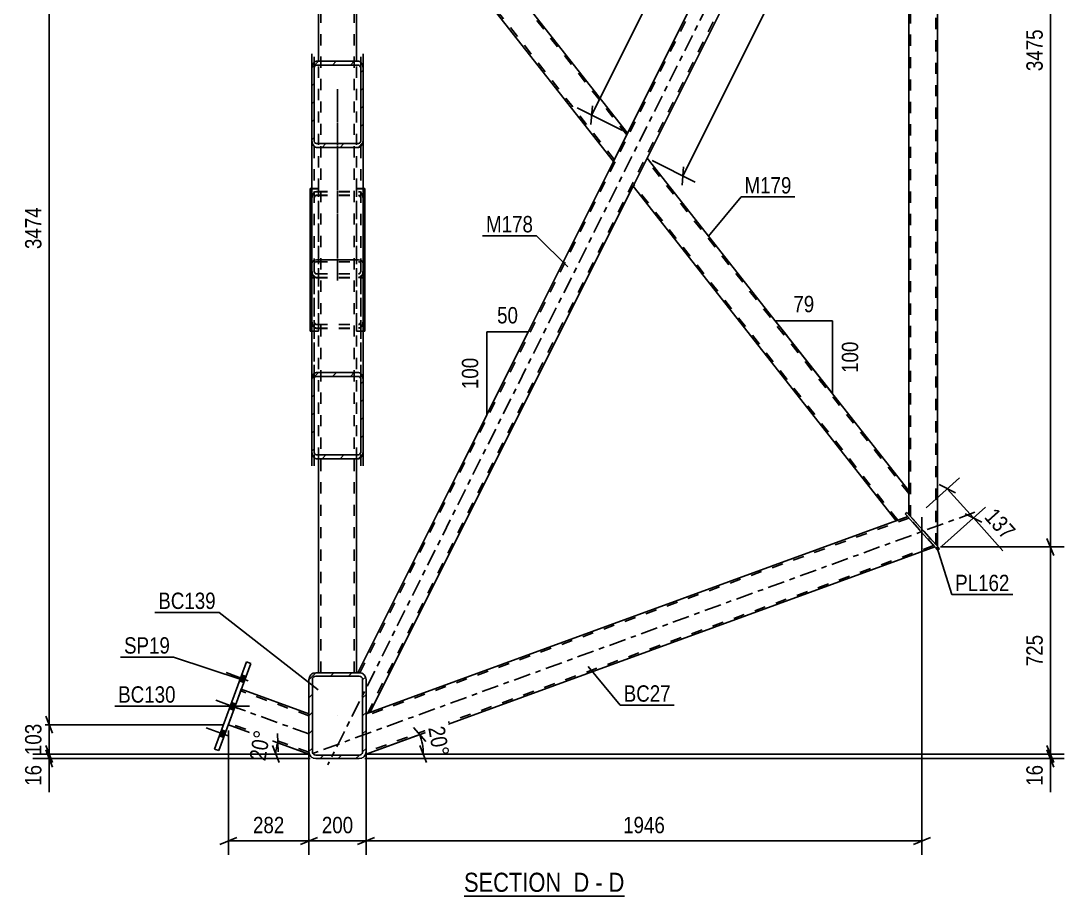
# Model space of a CAD drawing. Header units: millimetres. Extents: x -132 to 1057, y -569 to 272.
# Drawn here: x 592.2 to 774.8, y -34.5 to 118.6 of the extents above; entities that cross this region are included whole.
import ezdxf

# ---------------------------------------------------------------- set-up
doc = ezdxf.new("R2010")
doc.units = ezdxf.units.MM
doc.linetypes.add('DXK_LINE_DOT2', pattern=[3.9198, 1.9599, -1.9599])
doc.linetypes.add('DXK_LINE_DOT3', pattern=[5.9187, 2.979, -0.9799, 0.9799, -0.9799])
doc.styles.add('Arial Narrow', font='ARIALN.TTF', dxfattribs={"height": 0.2})

# ---------------------------------------------------------------- blocks, each defined once
blk = doc.blocks.new('Unknown-335479220-15 - 1884')
at = {"color": 6, "linetype": 'Continuous'}
blk.add_line((669.76, -34.5), (697.83, -34.5), dxfattribs=at)
at = {"color": 0, "linetype": 'Continuous'}
for points in [[(687.87, -33.75), (687.87, -30.25), (669.76, -30.25), (669.76, -33.75)], [(691.69, -33.75), (691.69, -30.25), (688.92, -30.25), (688.92, -33.75)], [(694.01, -33.75), (694.01, -30.25), (692.74, -30.25), (692.74, -33.75)], [(697.83, -33.75), (697.83, -30.25), (695.06, -30.25), (695.06, -33.75)]]:
    blk.add_wipeout(points, dxfattribs=at)
at = {"color": 7, "linetype": 'Continuous', "style": 'Arial Narrow'}
for s, p in [('SECTION ', (669.76, -33.75)), ('D', (688.92, -33.75)), ('D', (695.06, -33.75)), ('-', (692.74, -33.75))]:
    blk.add_text(s, height=3.34, dxfattribs=at).set_placement(p)
blk = doc.blocks.new('Part-335479220-2167 - 1884')
at = {"color": 2, "linetype": 'Continuous'}
for p, q in [((644.32, 111.53), (644.32, 149.07)), ((650.92, 111.53), (650.92, 149.07)), ((644.32, 4.57), (644.32, 42.02)), ((650.92, 4.57), (650.92, 42.02))]:
    blk.add_line(p, q, dxfattribs=at)
at = {"color": 7, "linetype": 'DXK_LINE_DOT2'}
for p, q in [((650.92, 149.07), (644.32, 149.07)), ((644.32, 149.07), (644.38, 149.07)), ((644.72, 4.57), (644.72, 149.07)), ((650.52, 4.57), (650.52, 149.07)), ((644.32, 42.02), (644.32, 111.53)), ((650.92, 42.02), (650.92, 111.53)), ((644.32, 4.57), (650.92, 4.57))]:
    blk.add_line(p, q, dxfattribs=at)
blk = doc.blocks.new('Part-335479220-1895 - 1884')
at = {"color": 7, "linetype": 'DXK_LINE_DOT2'}
for p, q in [((650.92, 64.34), (650.92, 89.22)), ((652.12, 89.22), (650.92, 89.22)), ((652.12, 64.34), (650.92, 64.34))]:
    blk.add_line(p, q, dxfattribs=at)
at = {"color": 2, "linetype": 'Continuous'}
for p, q in [((652.42, 89.22), (652.12, 89.22)), ((652.42, 64.34), (652.42, 89.22)), ((652.42, 64.34), (652.12, 64.34))]:
    blk.add_line(p, q, dxfattribs=at)
blk = doc.blocks.new('Part-335479220-1892 - 1884')
at = {"color": 2, "linetype": 'Continuous'}
for p, q in [((642.82, 89.22), (643.12, 89.22)), ((642.82, 64.34), (642.82, 89.22)), ((642.82, 64.34), (643.12, 64.34))]:
    blk.add_line(p, q, dxfattribs=at)
at = {"color": 7, "linetype": 'DXK_LINE_DOT2'}
for p, q in [((643.12, 89.22), (644.32, 89.22)), ((644.32, 64.34), (644.32, 89.22)), ((643.12, 64.34), (644.32, 64.34))]:
    blk.add_line(p, q, dxfattribs=at)
blk = doc.blocks.new('Part-335479220-2171 - 1884')
at = {"linetype": 'Continuous'}
h = blk.add_hatch(dxfattribs=at)
h.set_pattern_fill('', scale=0.7, style=0, pattern_type=0)
h.set_pattern_definition([(45, (643.1173, 97.8073), (-1.57154, 1.57154), [])])
h.paths.add_polyline_path([(643.12, 110.19), (643.12, 97.81), (643.18, 97.29), (643.35, 96.86), (643.61, 96.57), (643.92, 96.47), (651.32, 96.47), (651.62, 96.57), (651.88, 96.86), (652.06, 97.29), (652.12, 97.81), (652.12, 110.19), (652.06, 110.71), (651.88, 111.14), (651.62, 111.43), (651.32, 111.53), (643.92, 111.53), (643.61, 111.43), (643.35, 111.14), (643.18, 110.71)])
h.paths.add_polyline_path([(643.63, 110.67), (643.76, 110.81), (643.92, 110.86), (651.32, 110.86), (651.47, 110.81), (651.6, 110.67), (651.69, 110.45), (651.72, 110.19), (651.72, 97.81), (651.69, 97.55), (651.6, 97.33), (651.47, 97.19), (651.32, 97.14), (643.92, 97.14), (643.76, 97.19), (643.63, 97.33), (643.55, 97.55), (643.52, 97.81), (643.52, 110.19), (643.55, 110.45)])
at = {"color": 2, "linetype": 'Continuous'}
for p, q in [((643.92, 111.53), (643.61, 111.43)), ((643.92, 111.53), (651.32, 111.53)), ((651.62, 111.43), (651.32, 111.53)), ((643.18, 110.71), (643.12, 110.19)), ((643.12, 97.81), (643.12, 110.19)), ((643.52, 110.19), (643.55, 110.45)), ((643.52, 97.81), (643.52, 110.19)), ((643.76, 110.81), (643.92, 110.86)), ((643.92, 110.86), (651.32, 110.86)), ((651.32, 110.86), (651.47, 110.81)), ((651.69, 110.45), (651.72, 110.19)), ((651.72, 97.81), (651.72, 110.19)), ((652.12, 110.19), (652.06, 110.71)), ((652.12, 97.81), (652.12, 110.19)), ((643.12, 76.12), (643.12, 97.81)), ((643.12, 97.81), (643.18, 97.29)), ((643.55, 97.55), (643.52, 97.81)), ((643.92, 97.14), (643.76, 97.19)), ((643.92, 97.14), (651.32, 97.14)), ((651.47, 97.19), (651.32, 97.14)), ((651.72, 97.81), (651.69, 97.55)), ((652.06, 97.29), (652.12, 97.81)), ((652.12, 76.12), (652.12, 97.81)), ((643.61, 96.57), (643.92, 96.47)), ((643.92, 96.47), (651.32, 96.47)), ((651.32, 96.47), (651.62, 96.57))]:
    blk.add_line(p, q, dxfattribs=at)
at = {"color": 7, "linetype": 'DXK_LINE_DOT2'}
for p, q in [((643.12, 97.81), (643.12, 110.19)), ((643.52, 75), (643.52, 110.19)), ((651.72, 75), (651.72, 110.19)), ((652.12, 97.81), (652.12, 110.19)), ((643.12, 87.39), (643.18, 87.9)), ((643.61, 88.62), (643.92, 88.72)), ((643.92, 88.06), (643.76, 88)), ((643.92, 88.72), (651.32, 88.72)), ((643.92, 88.06), (651.32, 88.06)), ((651.32, 88.72), (651.62, 88.62)), ((651.47, 88), (651.32, 88.06)), ((652.06, 87.9), (652.12, 87.39)), ((643.55, 87.64), (643.52, 87.39)), ((651.72, 87.39), (651.69, 87.64)), ((643.12, 75), (643.12, 76.12)), ((643.18, 74.49), (643.12, 75)), ((643.52, 75), (643.55, 74.74)), ((651.69, 74.74), (651.72, 75)), ((652.12, 75), (652.06, 74.49)), ((652.12, 75), (652.12, 76.12)), ((643.92, 73.66), (643.61, 73.76)), ((643.76, 74.38), (643.92, 74.33)), ((643.92, 74.33), (651.32, 74.33)), ((643.92, 73.66), (651.32, 73.66)), ((651.32, 74.33), (651.47, 74.38)), ((651.62, 73.76), (651.32, 73.66))]:
    blk.add_line(p, q, dxfattribs=at)
at = {"color": 7, "linetype": 'DXK_LINE_DOT3'}
blk.add_line((647.62, 73.17), (647.62, 104), dxfattribs=at)
at = {"color": 2, "linetype": 'Continuous'}
for centre, radius, start, end in [((644.39, 110.47), 1.23, 129.1041, 169.183), ((650.85, 110.47), 1.23, 10.817, 50.8959), ((644.15, 110.33), 0.616, 129.1041, 169.183), ((651.08, 110.33), 0.616, 10.817, 50.8959), ((644.39, 97.53), 1.23, 190.817, 230.8959), ((644.15, 97.67), 0.616, 190.817, 230.8959), ((651.08, 97.67), 0.616, 309.1041, 349.183), ((650.85, 97.53), 1.23, 309.1041, 349.183)]:
    blk.add_arc(centre, radius, start, end, dxfattribs=at)
at = {"color": 7, "linetype": 'DXK_LINE_DOT2'}
for centre, radius, start, end in [((644.39, 87.67), 1.23, 129.1041, 169.183), ((644.15, 87.53), 0.616, 129.1041, 169.183), ((651.08, 87.53), 0.616, 10.817, 50.8959), ((650.85, 87.67), 1.23, 10.817, 50.8959), ((644.39, 74.72), 1.23, 190.817, 230.8959), ((644.15, 74.86), 0.616, 190.817, 230.8959), ((651.08, 74.86), 0.616, 309.1041, 349.183), ((650.85, 74.72), 1.23, 309.1041, 349.183)]:
    blk.add_arc(centre, radius, start, end, dxfattribs=at)
blk = doc.blocks.new('Part-335479220-2107 - 1884')
at = {"color": 7, "linetype": 'DXK_LINE_DOT3'}
blk.add_line((752.09, 200.72), (645.91, -11.56), dxfattribs=at)
at = {"color": 7, "linetype": 'DXK_LINE_DOT2'}
for p, q in [((651.51, 4.55), (745.48, 192.42)), ((652.89, -2.53), (747.62, 186.86)), ((695.92, 94.01), (698.39, 98.96)), ((699.34, 89.67), (701.81, 94.61)), ((651.42, 4.57), (651.18, 4.57)), ((651.38, 4.57), (651.42, 4.57)), ((651.81, 4.49), (651.42, 4.57)), ((651.88, 4.48), (651.81, 4.49)), ((651.81, 4.49), (651.88, 4.48)), ((651.88, 4.48), (651.81, 4.49)), ((651.81, 4.49), (651.88, 4.48)), ((652.62, 3.37), (652.53, 3.83)), ((652.53, 3.83), (652.62, 3.37)), ((652.62, 3.37), (652.53, 3.83)), ((652.53, 3.83), (652.62, 3.37)), ((652.62, -2.63), (652.62, 3.37)), ((652.62, -2.63), (653.3, -2.38)), ((652.63, -2.62), (652.62, -2.63))]:
    blk.add_line(p, q, dxfattribs=at)
at = {"color": 2, "linetype": 'Continuous'}
for p, q in [((745.07, 192.28), (698.39, 98.96)), ((747.62, 193.2), (745.07, 192.28)), ((747.62, 186.19), (747.62, 193.2)), ((747.62, 186.19), (701.81, 94.61)), ((651.18, 4.57), (695.92, 94.01)), ((653.3, -2.38), (699.34, 89.67))]:
    blk.add_line(p, q, dxfattribs=at)
at = {"color": 7, "linetype": 'DXK_LINE_DOT2'}
blk.add_arc((651.42, 3.37), 1.2, 22.5, 67.5, dxfattribs=at)
blk.add_arc((651.42, 3.37), 1.2, 22.5, 67.5, dxfattribs=at)
blk.add_arc((651.42, 3.37), 1.2, 22.5, 67.5, dxfattribs=at)
blk.add_arc((651.42, 3.37), 1.2, 22.5, 67.5, dxfattribs=at)
blk = doc.blocks.new('Part-335479220-1962 - 1884')
at = {"color": 7, "linetype": 'DXK_LINE_DOT3'}
blk.add_line((759.19, 32.65), (643.22, -9.56), dxfattribs=at)
at = {"color": 2, "linetype": 'Continuous'}
for p, q in [((652.62, -2.63), (747.41, 31.88)), ((752.16, 26.58), (652.62, -9.65)), ((652.62, -9.6), (652.62, -9.23)), ((652.62, -9.65), (652.62, -9.6))]:
    blk.add_line(p, q, dxfattribs=at)
at = {"color": 7, "linetype": 'DXK_LINE_DOT2'}
for p, q in [((747.63, 31.64), (652.62, -2.94)), ((752.16, 26.58), (747.41, 31.88)), ((751.95, 26.82), (652.62, -9.33)), ((652.62, -9.23), (652.62, -2.63)), ((652.62, -2.97), (652.62, -2.94))]:
    blk.add_line(p, q, dxfattribs=at)
blk = doc.blocks.new('Part-335479220-1898 - 1884')
at = {"color": 2, "linetype": 'Continuous'}
for p, q in [((642.82, 89.28), (643.12, 89.28)), ((642.82, 89.22), (642.82, 89.28)), ((642.82, 64.3), (642.82, 64.34)), ((642.82, 64.3), (643.12, 64.3))]:
    blk.add_line(p, q, dxfattribs=at)
at = {"color": 7, "linetype": 'DXK_LINE_DOT2'}
for p, q in [((642.82, 64.34), (642.82, 89.22)), ((644.32, 89.28), (643.12, 89.28)), ((644.32, 64.3), (644.32, 89.28)), ((643.12, 64.3), (644.32, 64.3))]:
    blk.add_line(p, q, dxfattribs=at)
blk = doc.blocks.new('Part-335479220-2076 - 1884')
at = {"linetype": 'Continuous'}
h = blk.add_hatch(dxfattribs=at)
h.set_pattern_fill('', scale=0.7, style=0, pattern_type=0)
h.set_pattern_definition([(45, (643.1173, 43.3597), (-1.57154, 1.57154), [])])
h.paths.add_polyline_path([(643.12, 55.75), (643.12, 43.36), (643.18, 42.85), (643.35, 42.41), (643.61, 42.12), (643.92, 42.02), (651.32, 42.02), (651.62, 42.12), (651.88, 42.41), (652.06, 42.85), (652.12, 43.36), (652.12, 55.75), (652.06, 56.26), (651.88, 56.7), (651.62, 56.99), (651.32, 57.09), (643.92, 57.09), (643.61, 56.99), (643.35, 56.7), (643.18, 56.26)])
h.paths.add_polyline_path([(643.63, 56.22), (643.76, 56.37), (643.92, 56.42), (651.32, 56.42), (651.47, 56.37), (651.6, 56.22), (651.69, 56.01), (651.72, 55.75), (651.72, 43.36), (651.69, 43.1), (651.6, 42.89), (651.47, 42.74), (651.32, 42.69), (643.92, 42.69), (643.76, 42.74), (643.63, 42.89), (643.55, 43.1), (643.52, 43.36), (643.52, 55.75), (643.55, 56.01)])
at = {"color": 2, "linetype": 'Continuous'}
for p, q in [((643.35, 76.59), (643.61, 76.74)), ((643.61, 76.74), (643.92, 76.79)), ((643.92, 76.79), (651.32, 76.79)), ((651.32, 76.79), (651.62, 76.74)), ((651.62, 76.74), (651.88, 76.59)), ((643.12, 76.12), (643.18, 76.37)), ((643.12, 55.75), (643.12, 76.12)), ((643.18, 76.37), (643.35, 76.59)), ((651.88, 76.59), (652.06, 76.37)), ((652.06, 76.37), (652.12, 76.12)), ((652.12, 55.75), (652.12, 76.12)), ((643.92, 57.09), (643.61, 56.99)), ((643.92, 57.09), (651.32, 57.09)), ((651.62, 56.99), (651.32, 57.09)), ((643.18, 56.26), (643.12, 55.75)), ((643.12, 43.36), (643.12, 55.75)), ((643.52, 55.75), (643.55, 56.01)), ((643.52, 43.36), (643.52, 55.75)), ((643.76, 56.37), (643.92, 56.42)), ((643.92, 56.42), (651.32, 56.42)), ((651.32, 56.42), (651.47, 56.37)), ((651.69, 56.01), (651.72, 55.75)), ((651.72, 43.36), (651.72, 55.75)), ((652.12, 55.75), (652.06, 56.26)), ((652.12, 43.36), (652.12, 55.75)), ((643.12, 43.36), (643.18, 42.85)), ((643.55, 43.1), (643.52, 43.36)), ((643.61, 42.12), (643.92, 42.02)), ((643.92, 42.69), (643.76, 42.74)), ((643.92, 42.69), (651.32, 42.69)), ((643.92, 42.02), (651.32, 42.02)), ((651.47, 42.74), (651.32, 42.69)), ((651.32, 42.02), (651.62, 42.12)), ((651.72, 43.36), (651.69, 43.1)), ((652.06, 42.85), (652.12, 43.36))]:
    blk.add_line(p, q, dxfattribs=at)
at = {"color": 7, "linetype": 'DXK_LINE_DOT2'}
for p, q in [((643.55, 76.25), (643.52, 76.12)), ((643.52, 43.36), (643.52, 76.12)), ((643.63, 76.35), (643.55, 76.25)), ((643.76, 76.43), (643.63, 76.35)), ((643.92, 76.45), (643.76, 76.43)), ((643.92, 76.45), (651.32, 76.45)), ((651.47, 76.43), (651.32, 76.45)), ((651.6, 76.35), (651.47, 76.43)), ((651.69, 76.25), (651.6, 76.35)), ((651.72, 76.12), (651.69, 76.25)), ((651.72, 43.36), (651.72, 76.12)), ((643.12, 73.66), (643.52, 73.66)), ((651.72, 73.66), (652.12, 73.66)), ((643.18, 65.67), (643.12, 66.18)), ((643.52, 66.18), (643.55, 65.93)), ((651.69, 65.93), (651.72, 66.18)), ((652.12, 66.18), (652.06, 65.67)), ((643.92, 64.84), (643.61, 64.95)), ((643.76, 65.56), (643.92, 65.51)), ((643.92, 65.51), (651.32, 65.51)), ((643.92, 64.84), (651.32, 64.84)), ((651.32, 65.51), (651.47, 65.56)), ((651.62, 64.95), (651.32, 64.84)), ((643.12, 43.36), (643.12, 55.75)), ((652.12, 43.36), (652.12, 55.75))]:
    blk.add_line(p, q, dxfattribs=at)
for centre, radius, start, end in [((644.15, 66.04), 0.616, 190.8094, 230.8802), ((651.08, 66.04), 0.616, 309.1198, 349.1906), ((644.39, 65.9), 1.23, 190.8094, 230.8802), ((650.85, 65.9), 1.23, 309.1198, 349.1906)]:
    blk.add_arc(centre, radius, start, end, dxfattribs=at)
at = {"color": 2, "linetype": 'Continuous'}
for centre, radius, start, end in [((644.39, 56.03), 1.23, 129.1198, 169.1906), ((650.85, 56.03), 1.23, 10.8094, 50.8802), ((644.15, 55.89), 0.616, 129.1198, 169.1906), ((651.08, 55.89), 0.616, 10.8094, 50.8802), ((644.39, 43.08), 1.23, 190.8094, 230.8802), ((644.15, 43.22), 0.616, 190.8094, 230.8802), ((651.08, 43.22), 0.616, 309.1198, 349.1906), ((650.85, 43.08), 1.23, 309.1198, 349.1906)]:
    blk.add_arc(centre, radius, start, end, dxfattribs=at)
blk = doc.blocks.new('Part-335479220-1977 - 1884')
at = {"color": 2, "linetype": 'Continuous'}
for p, q in [((752.02, 199.49), (747.62, 193.2)), ((752.62, 200.34), (752.02, 199.49)), ((752.62, 26.68), (752.62, 200.34)), ((747.62, 36.39), (747.62, 186.19))]:
    blk.add_line(p, q, dxfattribs=at)
at = {"color": 7, "linetype": 'DXK_LINE_DOT2'}
for p, q in [((752.29, 199.88), (752.13, 199.65)), ((752.32, 199.91), (752.29, 199.88)), ((752.32, 27.01), (752.32, 199.91)), ((747.92, 31.92), (747.92, 193.63)), ((747.62, 193.2), (747.62, 186.19)), ((747.62, 32.25), (747.62, 36.39)), ((747.62, 32.25), (752.62, 26.68))]:
    blk.add_line(p, q, dxfattribs=at)
blk = doc.blocks.new('Part-335479220-1913 - 1884')
at = {"color": 7, "linetype": 'DXK_LINE_DOT2'}
for p, q in [((650.92, 64.3), (650.92, 89.28)), ((652.12, 89.28), (650.92, 89.28)), ((652.42, 64.3), (652.42, 89.22)), ((652.12, 64.3), (650.92, 64.3))]:
    blk.add_line(p, q, dxfattribs=at)
at = {"color": 2, "linetype": 'Continuous'}
for p, q in [((652.42, 89.28), (652.12, 89.28)), ((652.42, 89.22), (652.42, 89.28)), ((652.42, 64.3), (652.12, 64.3)), ((652.42, 64.34), (652.42, 64.3))]:
    blk.add_line(p, q, dxfattribs=at)
blk = doc.blocks.new('Part-335479220-1942 - 1884')
at = {"linetype": 'Continuous'}
h = blk.add_hatch(dxfattribs=at)
h.set_pattern_fill('', scale=0.7, style=0, pattern_type=0)
h.set_pattern_definition([(45, (642.6173, -9.2337), (-1.57154, 1.57154), [])])
h.paths.add_polyline_path([(642.62, 3.37), (642.62, -9.23), (642.71, -9.69), (642.97, -10.08), (643.36, -10.34), (643.82, -10.43), (651.42, -10.43), (651.88, -10.34), (652.27, -10.08), (652.53, -9.69), (652.62, -9.23), (652.62, 3.37), (652.53, 3.83), (652.27, 4.21), (651.88, 4.48), (651.42, 4.57), (643.82, 4.57), (643.36, 4.48), (642.97, 4.21), (642.71, 3.83)])
h.paths.add_polyline_path([(643.39, 3.79), (643.59, 3.92), (643.82, 3.97), (651.42, 3.97), (651.65, 3.92), (651.84, 3.79), (651.97, 3.6), (652.02, 3.37), (652.02, -9.23), (651.97, -9.46), (651.84, -9.66), (651.65, -9.79), (651.42, -9.83), (643.82, -9.83), (643.59, -9.79), (643.39, -9.66), (643.26, -9.46), (643.22, -9.23), (643.22, 3.37), (643.26, 3.6)])
at = {"color": 2, "linetype": 'Continuous'}
for p, q in [((642.71, 3.83), (642.62, 3.37)), ((643.82, 4.57), (643.36, 4.48)), ((643.59, 3.92), (643.82, 3.97)), ((643.82, 4.57), (651.42, 4.57)), ((643.82, 3.97), (651.42, 3.97)), ((651.88, 4.48), (651.42, 4.57)), ((651.42, 3.97), (651.65, 3.92)), ((652.62, 3.37), (652.53, 3.83)), ((642.62, -9.23), (642.62, 3.37)), ((643.22, 3.37), (643.26, 3.6)), ((643.22, -9.23), (643.22, 3.37)), ((651.97, 3.6), (652.02, 3.37)), ((652.02, -9.23), (652.02, 3.37)), ((652.62, -9.23), (652.62, 3.37)), ((642.62, -9.23), (642.71, -9.69)), ((643.26, -9.46), (643.22, -9.23)), ((643.36, -10.34), (643.82, -10.43)), ((643.82, -9.83), (643.59, -9.79)), ((643.82, -9.83), (651.42, -9.83)), ((643.82, -10.43), (651.42, -10.43)), ((651.65, -9.79), (651.42, -9.83)), ((651.42, -10.43), (651.88, -10.34)), ((652.02, -9.23), (651.97, -9.46)), ((652.53, -9.69), (652.62, -9.23))]:
    blk.add_line(p, q, dxfattribs=at)
at = {"color": 7, "linetype": 'DXK_LINE_DOT3'}
blk.add_line((647.62, -2.93), (647.62, -2.93), dxfattribs=at)
at = {"color": 2, "linetype": 'Continuous'}
for centre, radius, start, end in [((643.82, 3.37), 1.2, 112.5, 157.5), ((643.82, 3.37), 0.6, 112.5, 157.5), ((651.42, 3.37), 0.6, 22.5, 67.5), ((651.42, 3.37), 1.2, 22.5, 67.5), ((643.82, -9.23), 1.2, 202.5, 247.5), ((643.82, -9.23), 0.6, 202.5, 247.5), ((651.42, -9.23), 0.6, 292.5, 337.5), ((651.42, -9.23), 1.2, 292.5, 337.5)]:
    blk.add_arc(centre, radius, start, end, dxfattribs=at)
blk = doc.blocks.new('Bolt-335479220-2182 - 1884')
at = {"linetype": 'Continuous'}
for points in [[(631.22, 2.88), (631.59, 3.92), (630.84, 4.19), (630.46, 3.15)], [(631.22, 2.88), (631.59, 3.92), (630.84, 4.19), (630.46, 3.15)], [(631.22, 2.88), (631.59, 3.92), (630.84, 4.19), (630.46, 3.15)], [(629.45, -1.96), (629.83, -0.92), (629.08, -0.65), (628.7, -1.68)], [(629.45, -1.96), (629.83, -0.92), (629.08, -0.65), (628.7, -1.68)], [(627.71, -6.75), (628.09, -5.72), (627.33, -5.44), (626.96, -6.48)], [(627.71, -6.75), (628.09, -5.72), (627.33, -5.44), (626.96, -6.48)], [(627.71, -6.75), (628.09, -5.72), (627.33, -5.44), (626.96, -6.48)]]:
    blk.add_hatch(color=1, dxfattribs=at).paths.add_polyline_path(points)
at = {"color": 1, "linetype": 'Continuous'}
for p, q in [((632.01, 3.18), (628.11, 4.6)), ((632.01, 3.18), (628.11, 4.6)), ((632.01, 3.18), (628.11, 4.6)), ((631.59, 3.92), (630.84, 4.19)), ((631.59, 3.92), (630.84, 4.19)), ((631.59, 3.92), (630.84, 4.19)), ((631.22, 2.88), (630.46, 3.15)), ((631.22, 2.88), (630.46, 3.15)), ((631.22, 2.88), (630.46, 3.15)), ((630.25, -1.66), (626.35, -0.24)), ((630.25, -1.66), (626.35, -0.24)), ((629.45, -1.96), (628.7, -1.68)), ((629.45, -1.96), (628.7, -1.68)), ((629.83, -0.92), (629.08, -0.65)), ((629.83, -0.92), (629.08, -0.65)), ((628.51, -6.46), (624.61, -5.04)), ((628.51, -6.46), (624.61, -5.04)), ((628.51, -6.46), (624.61, -5.04)), ((628.09, -5.72), (627.33, -5.44)), ((628.09, -5.72), (627.33, -5.44)), ((628.09, -5.72), (627.33, -5.44)), ((627.71, -6.75), (626.96, -6.48)), ((627.71, -6.75), (626.96, -6.48)), ((627.71, -6.75), (626.96, -6.48))]:
    blk.add_line(p, q, dxfattribs=at)
blk = doc.blocks.new('Part-335479220-2037 - 1884')
at = {"color": 2, "linetype": 'Continuous'}
for p, q in [((631.68, 6.49), (626.12, -8.78)), ((632.43, 6.22), (626.87, -9.05)), ((632.43, 6.22), (631.68, 6.49)), ((626.87, -9.05), (626.12, -8.78))]:
    blk.add_line(p, q, dxfattribs=at)
blk = doc.blocks.new('Part-335479220-2013 - 1884')
at = {"color": 2, "linetype": 'Continuous'}
for p, q in [((747.28, 32.62), (746.99, 32.36)), ((752.65, 26.04), (746.99, 32.36)), ((752.95, 26.3), (747.28, 32.62)), ((752.65, 26.04), (752.95, 26.3))]:
    blk.add_line(p, q, dxfattribs=at)
blk = doc.blocks.new('Part-335479220-2057 - 1884')
at = {"color": 2, "linetype": 'Continuous'}
for p, q in [((698.39, 98.96), (652.62, 157.15)), ((652.3, 149.47), (695.92, 94.01)), ((698.39, 98.96), (695.92, 94.01))]:
    blk.add_line(p, q, dxfattribs=at)
at = {"color": 7, "linetype": 'DXK_LINE_DOT2'}
for p, q in [((652.62, 150.27), (652.62, 157.15)), ((698.25, 98.66), (652.62, 156.67)), ((652.53, 149.81), (652.3, 149.47)), ((652.48, 149.73), (652.49, 149.75)), ((652.49, 149.75), (652.48, 149.73)), ((696.07, 94.31), (652.48, 149.73)), ((652.53, 149.81), (652.49, 149.75)), ((652.52, 149.79), (652.53, 149.81)), ((652.53, 149.81), (652.62, 150.27)), ((652.55, 149.93), (652.53, 149.81)), ((652.53, 149.81), (652.53, 149.81)), ((698.24, 98.64), (698.25, 98.66))]:
    blk.add_line(p, q, dxfattribs=at)
blk = doc.blocks.new('Part-335479220-2073 - 1884')
at = {"color": 7, "linetype": 'DXK_LINE_DOT2'}
for p, q in [((643.61, 76.74), (643.35, 76.59)), ((643.92, 76.79), (643.61, 76.74)), ((643.92, 76.79), (651.32, 76.79)), ((651.62, 76.74), (651.32, 76.79)), ((651.88, 76.59), (651.62, 76.74)), ((643.18, 76.38), (643.12, 76.12)), ((643.12, 43.36), (643.12, 76.12)), ((643.35, 76.59), (643.18, 76.38)), ((643.52, 76.12), (643.55, 76.25)), ((643.52, 40.77), (643.52, 76.12)), ((643.55, 76.25), (643.63, 76.36)), ((643.63, 76.36), (643.76, 76.43)), ((643.76, 76.43), (643.92, 76.45)), ((643.92, 76.45), (651.32, 76.45)), ((651.32, 76.45), (651.47, 76.43)), ((651.47, 76.43), (651.6, 76.36)), ((651.6, 76.36), (651.69, 76.25)), ((651.69, 76.25), (651.72, 76.12)), ((651.72, 40.77), (651.72, 76.12)), ((652.06, 76.38), (651.88, 76.59)), ((652.12, 76.12), (652.06, 76.38)), ((652.12, 43.36), (652.12, 76.12)), ((643.12, 73.71), (643.52, 73.71)), ((651.72, 73.71), (652.12, 73.71)), ((643.12, 66.14), (643.18, 65.63)), ((643.55, 65.89), (643.52, 66.14)), ((651.72, 66.14), (651.69, 65.89)), ((652.06, 65.63), (652.12, 66.14)), ((643.61, 64.9), (643.92, 64.8)), ((643.92, 65.47), (643.76, 65.52)), ((643.92, 65.47), (651.32, 65.47)), ((643.92, 64.8), (651.32, 64.8)), ((651.47, 65.52), (651.32, 65.47)), ((651.32, 64.8), (651.6, 64.9)), ((651.6, 64.9), (651.62, 64.9))]:
    blk.add_line(p, q, dxfattribs=at)
at = {"color": 2, "linetype": 'Continuous'}
for p, q in [((643.12, 40.77), (643.12, 43.36)), ((652.12, 40.77), (652.12, 43.36))]:
    blk.add_line(p, q, dxfattribs=at)
at = {"color": 7, "linetype": 'DXK_LINE_DOT2'}
for centre, radius, start, end in [((644.15, 66), 0.616, 190.817, 230.8959), ((651.08, 66), 0.616, 309.1041, 349.183), ((644.39, 65.86), 1.23, 190.817, 230.8959), ((650.85, 65.86), 1.23, 309.1041, 349.183)]:
    blk.add_arc(centre, radius, start, end, dxfattribs=at)
blk = doc.blocks.new('Part-335479220-2092 - 1884')
at = {"color": 2, "linetype": 'Continuous'}
for p, q in [((699.52, 90.04), (701.81, 94.61)), ((747.62, 36.39), (701.81, 94.61)), ((699.34, 89.67), (699.52, 90.04)), ((745.38, 31.14), (699.34, 89.67)), ((747.62, 32.25), (747.62, 36.39))]:
    blk.add_line(p, q, dxfattribs=at)
at = {"color": 7, "linetype": 'DXK_LINE_DOT2'}
for p, q in [((747.62, 35.9), (701.66, 94.32)), ((745.68, 31.25), (699.49, 89.97)), ((745.38, 31.14), (747.41, 31.88)), ((746.99, 32.36), (747.28, 32.62)), ((747.41, 31.88), (746.99, 32.36)), ((747.28, 32.62), (747.62, 32.25))]:
    blk.add_line(p, q, dxfattribs=at)
blk = doc.blocks.new('Part-335479220-2122 - 1884')
at = {"color": 7, "linetype": 'DXK_LINE_DOT2'}
for p, q in [((630.78, 1.68), (628.52, -4.52)), ((642.62, -2.94), (630.68, 1.4)), ((642.62, -9.25), (642.62, -2.63)), ((642.62, -2.97), (642.62, -2.94)), ((642.62, -9.33), (628.62, -4.24))]:
    blk.add_line(p, q, dxfattribs=at)
at = {"color": 2, "linetype": 'Continuous'}
for p, q in [((642.62, -2.63), (630.78, 1.68)), ((628.52, -4.52), (642.62, -9.65)), ((642.62, -9.25), (642.62, -9.23)), ((642.62, -9.65), (642.62, -9.25))]:
    blk.add_line(p, q, dxfattribs=at)
at = {"color": 7, "linetype": 'DXK_LINE_DOT3'}
blk.add_line((642.62, -6.14), (629.65, -1.42), dxfattribs=at)
blk = doc.blocks.new('Part-335479220-2168 - 1884')
at = {"color": 2, "linetype": 'Continuous'}
for p, q in [((643.12, 110.19), (643.12, 112.83)), ((652.12, 110.19), (652.12, 112.83))]:
    blk.add_line(p, q, dxfattribs=at)
at = {"color": 7, "linetype": 'DXK_LINE_DOT2'}
for p, q in [((643.52, 75.05), (643.52, 112.83)), ((651.72, 75.05), (651.72, 112.83)), ((643.12, 75.05), (643.12, 110.19)), ((652.12, 75.05), (652.12, 110.19)), ((643.18, 87.95), (643.12, 87.44)), ((643.52, 87.44), (643.55, 87.7)), ((643.92, 88.78), (643.61, 88.68)), ((643.76, 88.06), (643.92, 88.11)), ((643.92, 88.78), (651.32, 88.78)), ((643.92, 88.11), (651.32, 88.11)), ((651.62, 88.68), (651.32, 88.78)), ((651.32, 88.11), (651.47, 88.06)), ((651.69, 87.7), (651.72, 87.44)), ((652.12, 87.44), (652.06, 87.95)), ((643.12, 75.05), (643.18, 74.54)), ((643.55, 74.79), (643.52, 75.05)), ((651.72, 75.05), (651.69, 74.79)), ((652.06, 74.54), (652.12, 75.05)), ((643.61, 73.81), (643.92, 73.71)), ((643.92, 74.38), (643.76, 74.43)), ((643.92, 74.38), (651.32, 74.38)), ((643.92, 73.71), (651.32, 73.71)), ((651.47, 74.43), (651.32, 74.38)), ((651.32, 73.71), (651.62, 73.81))]:
    blk.add_line(p, q, dxfattribs=at)
at = {"color": 7, "linetype": 'DXK_LINE_DOT3'}
blk.add_line((647.62, 106.64), (647.62, 73.22), dxfattribs=at)
at = {"color": 7, "linetype": 'DXK_LINE_DOT2'}
for centre, radius, start, end in [((644.39, 87.72), 1.23, 129.1198, 169.1906), ((644.15, 87.58), 0.616, 129.1198, 169.1906), ((651.08, 87.58), 0.616, 10.8094, 50.8802), ((650.85, 87.72), 1.23, 10.8094, 50.8802), ((644.39, 74.77), 1.23, 190.8094, 230.8802), ((644.15, 74.91), 0.616, 190.8094, 230.8802), ((651.08, 74.91), 0.616, 309.1198, 349.1906), ((650.85, 74.77), 1.23, 309.1198, 349.1906)]:
    blk.add_arc(centre, radius, start, end, dxfattribs=at)
blk = doc.blocks.new('StraightDimension-335479220-2343 - 1884')
at = {"color": 7, "linetype": 'Continuous'}
for p, q in [((750.65, 33.45), (756.46, 38.66)), ((752.89, 37.48), (755.79, 36.04)), ((754.34, 36.76), (758.92, 31.65)), ((753.4, 26.7), (761.04, 33.56)), ((760.37, 30.94), (757.47, 32.37))]:
    blk.add_line(p, q, dxfattribs=at)
at = {"color": 0}
blk.add_wipeout([(764.29, 26.79), (767.42, 29.59), (762.96, 34.57), (759.83, 31.76)], dxfattribs=at)
at = {"color": 7, "linetype": 'Continuous'}
blk.add_line((758.92, 31.65), (764.08, 25.9), dxfattribs=at)
blk.add_line((758.92, 31.65), (764.08, 25.9), dxfattribs=at)
at = {"color": 3, "style": 'Arial Narrow'}
blk.add_text('137', height=2.863, rotation=-48.117, dxfattribs=at).set_placement((760.68, 31.72))
blk = doc.blocks.new('StraightDimension-335479220-2360 - 1884')
at = {"color": 7, "linetype": 'Continuous'}
for p, q in [((597.75, 167.69), (596.55, 170.69)), ((612.58, 169.19), (594.3, 169.19)), ((597.15, -4.52), (597.15, 169.19)), ((596.55, -3.02), (597.75, -6.02)), ((627.52, -4.52), (594.3, -4.52))]:
    blk.add_line(p, q, dxfattribs=at)
at = {"color": 0}
blk.add_wipeout([(596.4, 86.59), (592.2, 86.59), (592.2, 78.08), (596.4, 78.08)], dxfattribs=at)
at = {"color": 3, "style": 'Arial Narrow'}
blk.add_text('3474', height=2.863, rotation=90.0002, dxfattribs=at).set_placement((595.8, 78.68))
blk = doc.blocks.new('AngleDimension-335479220-12607 - 1884')
at = {"color": 7, "linetype": 'Continuous'}
for p, q in [((660.94, -5.02), (663.09, -7.43)), ((662.01, -6.23), (652.62, -9.65)), ((663.22, -11.15), (662.02, -8.15)), ((662.62, -9.65), (652.62, -9.65)), ((653.62, -9.65), (662.62, -9.65))]:
    blk.add_line(p, q, dxfattribs=at)
blk.add_arc((652.62, -9.65), 10, 0, 20, dxfattribs=at)
at = {"color": 0}
blk.add_wipeout([(663.91, -10.94), (668.05, -10.21), (666.93, -3.85), (662.79, -4.58)], dxfattribs=at)
at = {"color": 3, "style": 'Arial Narrow'}
blk.add_text('20°', height=2.863, rotation=-80.0021, dxfattribs=at).set_placement((663.49, -5.06))
blk = doc.blocks.new('AngleDimension-335479220-2213 - 1884')
at = {"color": 7, "linetype": 'Continuous'}
for p, q in [((637.12, -6.05), (637.22, -9.28)), ((637.42, -11.15), (636.22, -8.15)), ((641.68, -9.31), (637.17, -7.67)), ((637.17, -7.67), (642.62, -9.65)), ((636.82, -9.65), (642.62, -9.65))]:
    blk.add_line(p, q, dxfattribs=at)
blk.add_arc((642.62, -9.65), 5.79, 160, 180, dxfattribs=at)
at = {"color": 0}
blk.add_wipeout([(636.59, -5.31), (632.45, -4.58), (631.33, -10.94), (635.46, -11.67)], dxfattribs=at)
at = {"color": 3, "style": 'Arial Narrow'}
blk.add_text('20°', height=2.863, rotation=80.0021, dxfattribs=at).set_placement((634.98, -10.97))
blk = doc.blocks.new('AngleDimension-335479220-2266 - 1884')
at = {"color": 7, "linetype": 'Continuous'}
for p, q in [((673.75, 64.18), (681, 64.18)), ((673.75, 49.69), (681, 64.18)), ((673.75, 49.69), (673.75, 64.18)), ((669.12, 40.43), (673.75, 49.69))]:
    blk.add_line(p, q, dxfattribs=at)
at = {"color": 0}
for points in [[(679.8, 65.08), (679.8, 69.28), (674.95, 69.28), (674.95, 65.08)], [(672.85, 60.27), (668.65, 60.27), (668.65, 53.59), (672.85, 53.59)]]:
    blk.add_wipeout(points, dxfattribs=at)
at = {"color": 3, "style": 'Arial Narrow'}
blk.add_text('50', height=2.863, dxfattribs=at).set_placement((675.55, 65.68))
blk.add_text('100', height=2.863, rotation=90.0002, dxfattribs=at).set_placement((672.25, 54.19))
blk = doc.blocks.new('StraightDimension-335479220-2348 - 1884')
at = {"color": 7, "linetype": 'Continuous'}
for p, q in [((596.55, -3.02), (597.75, -6.02)), ((627.52, -4.52), (594.3, -4.52)), ((597.15, -9.65), (597.15, -4.52)), ((597.75, -11.15), (596.55, -8.15)), ((641.62, -9.65), (594.3, -9.65))]:
    blk.add_line(p, q, dxfattribs=at)
at = {"color": 0}
blk.add_wipeout([(596.4, -3.74), (592.2, -3.74), (592.2, -10.43), (596.4, -10.43)], dxfattribs=at)
at = {"color": 3, "style": 'Arial Narrow'}
blk.add_text('103', height=2.863, rotation=90.0002, dxfattribs=at).set_placement((595.8, -9.83))
blk = doc.blocks.new('StraightDimension-335479220-2375 - 1884')
at = {"color": 7, "linetype": 'Continuous'}
for p, q in [((596.55, -8.15), (597.75, -11.15)), ((597.75, -11.93), (596.55, -8.93)), ((641.62, -9.65), (594.3, -9.65)), ((642.82, -10.43), (594.3, -10.43)), ((597.15, -10.43), (597.15, -9.65))]:
    blk.add_line(p, q, dxfattribs=at)
at = {"color": 0}
blk.add_wipeout([(596.4, -10.96), (592.2, -10.96), (592.2, -15.81), (596.4, -15.81)], dxfattribs=at)
at = {"color": 7, "linetype": 'Continuous'}
blk.add_line((597.15, -10.43), (597.15, -16.34), dxfattribs=at)
blk.add_line((597.15, -10.43), (597.15, -16.34), dxfattribs=at)
at = {"color": 3, "style": 'Arial Narrow'}
blk.add_text('16', height=2.863, rotation=90.0002, dxfattribs=at).set_placement((595.8, -15.21))
blk = doc.blocks.new('AngleDimension-335479220-12628 - 1884')
at = {"color": 7, "linetype": 'Continuous'}
for p, q in [((726.3, 63.49), (724.22, 66.13)), ((734.24, 66.13), (724.22, 66.13)), ((734.24, 53.4), (724.22, 66.13)), ((734.24, 53.4), (734.24, 66.13))]:
    blk.add_line(p, q, dxfattribs=at)
at = {"color": 0}
for points in [[(731.66, 67.03), (731.66, 71.23), (726.8, 71.23), (726.8, 67.03)], [(739.34, 63.1), (735.14, 63.1), (735.14, 56.42), (739.34, 56.42)]]:
    blk.add_wipeout(points, dxfattribs=at)
at = {"color": 3, "style": 'Arial Narrow'}
blk.add_text('79', height=2.863, dxfattribs=at).set_placement((727.4, 67.63))
blk.add_text('100', height=2.863, rotation=90.0002, dxfattribs=at).set_placement((738.74, 57.02))
blk = doc.blocks.new('StraightDimension-335479220-12829 - 1884')
at = {"color": 7, "linetype": 'Continuous'}
for p, q in [((772.99, 198.84), (771.79, 201.84)), ((753.62, 200.34), (774.79, 200.34)), ((772.39, 26.58), (772.39, 200.34)), ((771.79, 28.08), (772.99, 25.08)), ((753.16, 26.58), (774.79, 26.58))]:
    blk.add_line(p, q, dxfattribs=at)
at = {"color": 0}
blk.add_wipeout([(771.64, 117.72), (767.44, 117.72), (767.44, 109.21), (771.64, 109.21)], dxfattribs=at)
at = {"color": 3, "style": 'Arial Narrow'}
blk.add_text('3475', height=2.863, rotation=90.0002, dxfattribs=at).set_placement((771.04, 109.81))
blk = doc.blocks.new('StraightDimension-335479220-12830 - 1884')
at = {"color": 7, "linetype": 'Continuous'}
for p, q in [((772.99, 25.08), (771.79, 28.08)), ((753.16, 26.58), (774.79, 26.58)), ((772.39, -9.65), (772.39, 26.58)), ((771.79, -8.15), (772.99, -11.15)), ((653.62, -9.65), (774.79, -9.65))]:
    blk.add_line(p, q, dxfattribs=at)
at = {"color": 0}
blk.add_wipeout([(771.64, 11.81), (767.44, 11.81), (767.44, 5.12), (771.64, 5.12)], dxfattribs=at)
at = {"color": 3, "style": 'Arial Narrow'}
blk.add_text('725', height=2.863, rotation=90.0002, dxfattribs=at).set_placement((771.04, 5.72))
blk = doc.blocks.new('StraightDimension-335479220-12831 - 1884')
at = {"color": 7, "linetype": 'Continuous'}
for p, q in [((771.79, -8.15), (772.99, -11.15)), ((772.99, -11.93), (771.79, -8.93)), ((652.42, -10.43), (774.79, -10.43)), ((653.62, -9.65), (774.79, -9.65)), ((772.39, -10.43), (772.39, -9.65))]:
    blk.add_line(p, q, dxfattribs=at)
at = {"color": 0}
blk.add_wipeout([(771.64, -10.96), (767.44, -10.96), (767.44, -15.81), (771.64, -15.81)], dxfattribs=at)
at = {"color": 7, "linetype": 'Continuous'}
blk.add_line((772.39, -10.43), (772.39, -16.34), dxfattribs=at)
blk.add_line((772.39, -10.43), (772.39, -16.34), dxfattribs=at)
at = {"color": 3, "style": 'Arial Narrow'}
blk.add_text('16', height=2.863, rotation=90.0002, dxfattribs=at).set_placement((771.04, -15.21))
blk = doc.blocks.new('StraightDimension-335479220-13005 - 1884')
at = {"color": 7, "linetype": 'Continuous'}
for p, q in [((749.91, 31.78), (749.91, -27.25)), ((652.62, -8.24), (652.62, -27.25)), ((654.12, -24.25), (651.12, -25.45)), ((652.62, -24.85), (749.91, -24.85)), ((748.41, -25.45), (751.41, -24.25))]:
    blk.add_line(p, q, dxfattribs=at)
at = {"color": 0}
blk.add_wipeout([(705.52, -24.1), (705.52, -19.9), (697.01, -19.9), (697.01, -24.1)], dxfattribs=at)
at = {"color": 3, "style": 'Arial Narrow'}
blk.add_text('1946', height=2.863, dxfattribs=at).set_placement((697.61, -23.5))
blk = doc.blocks.new('StraightDimension-335479220-13006 - 1884')
at = {"color": 7, "linetype": 'Continuous'}
for p, q in [((642.62, -8.24), (642.62, -27.25)), ((652.62, -8.24), (652.62, -27.25)), ((641.12, -25.45), (644.12, -24.25)), ((642.62, -24.85), (652.62, -24.85)), ((654.12, -24.25), (651.12, -25.45))]:
    blk.add_line(p, q, dxfattribs=at)
at = {"color": 0}
blk.add_wipeout([(650.96, -24.1), (650.96, -19.9), (644.28, -19.9), (644.28, -24.1)], dxfattribs=at)
at = {"color": 3, "style": 'Arial Narrow'}
blk.add_text('200', height=2.863, dxfattribs=at).set_placement((644.88, -23.5))
blk = doc.blocks.new('StraightDimension-335479220-13007 - 1884')
at = {"color": 7, "linetype": 'Continuous'}
for p, q in [((628.52, -5.52), (628.52, -27.25)), ((642.62, -8.24), (642.62, -27.25)), ((630.02, -24.25), (627.02, -25.45)), ((628.52, -24.85), (642.62, -24.85)), ((641.12, -25.45), (644.12, -24.25))]:
    blk.add_line(p, q, dxfattribs=at)
at = {"color": 0}
blk.add_wipeout([(638.91, -24.1), (638.91, -19.9), (632.23, -19.9), (632.23, -24.1)], dxfattribs=at)
at = {"color": 3, "style": 'Arial Narrow'}
blk.add_text('282', height=2.863, dxfattribs=at).set_placement((632.83, -23.5))
blk = doc.blocks.new('StraightDimension-335479220-13127 - 1884')
at = {"color": 7, "linetype": 'Continuous'}
for p, q in [((692.1, 102.11), (738.78, 195.43)), ((744.18, 192.72), (736.23, 196.7)), ((738.64, 193.82), (738.91, 197.04)), ((697.5, 99.41), (689.55, 103.38)), ((692.23, 103.72), (691.96, 100.5))]:
    blk.add_line(p, q, dxfattribs=at)
at = {"color": 0}
blk.add_wipeout([(716.67, 152.91), (712.91, 154.79), (709.11, 147.17), (712.86, 145.3)], dxfattribs=at)
at = {"color": 3, "style": 'Arial Narrow'}
blk.add_text('2087', height=2.863, rotation=63.4264, dxfattribs=at).set_placement((712.59, 146.1))
blk = doc.blocks.new('StraightDimension-335479220-13129 - 1884')
at = {"color": 7, "linetype": 'Continuous'}
for p, q in [((748.51, 185.74), (756.02, 181.98)), ((753.74, 181.45), (754.01, 184.67)), ((708.07, 91.48), (753.88, 183.06)), ((702.71, 94.17), (710.22, 90.41)), ((708.2, 93.09), (707.94, 89.87))]:
    blk.add_line(p, q, dxfattribs=at)
at = {"color": 0}
blk.add_wipeout([(732.21, 141.41), (728.45, 143.29), (724.64, 135.68), (728.4, 133.8)], dxfattribs=at)
at = {"color": 3, "style": 'Arial Narrow'}
blk.add_text('2048', height=2.863, rotation=63.4264, dxfattribs=at).set_placement((728.13, 134.6))
blk = doc.blocks.new('Mark-335479220-1958 - 1884')
at = {"color": 0}
blk.add_wipeout([(705.93, -0.49), (705.93, 2.51), (697.71, 2.51), (697.71, -0.49)], dxfattribs=at)
blk.add_wipeout([(705.93, -0.49), (705.93, 2.51), (697.71, 2.51), (697.71, -0.49)], dxfattribs=at)
at = {"color": 30, "linetype": 'Continuous'}
for p, q in [((691.48, 5.65), (697.11, -1.09)), ((697.11, -1.09), (706.53, -1.09))]:
    blk.add_line(p, q, dxfattribs=at)
at = {"color": 3, "style": 'Arial Narrow'}
blk.add_text('BC27', height=2.863, dxfattribs=at).set_placement((697.71, -0.49))
blk = doc.blocks.new('Mark-335479220-2103 - 1884')
at = {"color": 0}
blk.add_wipeout([(681.85, 81.61), (681.85, 84.61), (673.62, 84.61), (673.62, 81.61)], dxfattribs=at)
blk.add_wipeout([(681.85, 81.61), (681.85, 84.61), (673.62, 84.61), (673.62, 81.61)], dxfattribs=at)
at = {"color": 30, "linetype": 'Continuous'}
for p in [(673.02, 81.01), (687.94, 75.6)]:
    blk.add_line(p, (682.45, 81.01), dxfattribs=at)
at = {"color": 3, "style": 'Arial Narrow'}
blk.add_text('M178', height=2.863, dxfattribs=at).set_placement((673.62, 81.61))
blk = doc.blocks.new('Mark-335479220-1938 - 1884')
at = {"color": 0}
blk.add_wipeout([(626.31, 15.73), (626.31, 18.73), (616.26, 18.73), (616.26, 15.73)], dxfattribs=at)
blk.add_wipeout([(626.31, 15.73), (626.31, 18.73), (616.26, 18.73), (616.26, 15.73)], dxfattribs=at)
at = {"color": 30, "linetype": 'Continuous'}
for p in [(615.66, 15.13), (644.25, 1.57)]:
    blk.add_line(p, (626.91, 15.13), dxfattribs=at)
at = {"color": 3, "style": 'Arial Narrow'}
blk.add_text('BC139', height=2.863, dxfattribs=at).set_placement((616.26, 15.73))
blk = doc.blocks.new('Mark-335479220-2118 - 1884')
at = {"color": 0}
blk.add_wipeout([(619.29, -0.66), (619.29, 2.34), (609.24, 2.34), (609.24, -0.66)], dxfattribs=at)
blk.add_wipeout([(619.29, -0.66), (619.29, 2.34), (609.24, 2.34), (609.24, -0.66)], dxfattribs=at)
at = {"color": 30, "linetype": 'Continuous'}
for p in [(608.64, -1.26), (632.22, -1.29)]:
    blk.add_line(p, (619.89, -1.26), dxfattribs=at)
at = {"color": 3, "style": 'Arial Narrow'}
blk.add_text('BC130', height=2.863, dxfattribs=at).set_placement((609.24, -0.66))
blk = doc.blocks.new('Mark-335479220-2009 - 1884')
at = {"color": 0}
blk.add_wipeout([(765.22, 18.85), (765.22, 21.85), (755.72, 21.85), (755.72, 18.85)], dxfattribs=at)
blk.add_wipeout([(765.22, 18.85), (765.22, 21.85), (755.72, 21.85), (755.72, 18.85)], dxfattribs=at)
at = {"color": 30, "linetype": 'Continuous'}
for p, q in [((752.51, 26.6), (755.12, 18.25)), ((755.12, 18.25), (765.82, 18.25))]:
    blk.add_line(p, q, dxfattribs=at)
at = {"color": 3, "style": 'Arial Narrow'}
blk.add_text('PL162', height=2.863, dxfattribs=at).set_placement((755.72, 18.85))
blk = doc.blocks.new('Mark-335479220-2033 - 1884')
at = {"color": 0}
blk.add_wipeout([(618.3, 7.92), (618.3, 10.92), (610.26, 10.92), (610.26, 7.92)], dxfattribs=at)
blk.add_wipeout([(618.3, 7.92), (618.3, 10.92), (610.26, 10.92), (610.26, 7.92)], dxfattribs=at)
at = {"color": 30, "linetype": 'Continuous'}
for p in [(609.66, 7.32), (631.11, 3.26)]:
    blk.add_line(p, (618.9, 7.32), dxfattribs=at)
at = {"color": 3, "style": 'Arial Narrow'}
blk.add_text('SP19', height=2.863, dxfattribs=at).set_placement((610.26, 7.92))
blk = doc.blocks.new('Mark-335479220-2088 - 1884')
at = {"color": 0}
blk.add_wipeout([(727.08, 88.41), (727.08, 91.41), (718.85, 91.41), (718.85, 88.41)], dxfattribs=at)
blk.add_wipeout([(727.08, 88.41), (727.08, 91.41), (718.85, 91.41), (718.85, 88.41)], dxfattribs=at)
at = {"color": 30, "linetype": 'Continuous'}
for p, q in [((712.57, 80.94), (718.25, 87.81)), ((718.25, 87.81), (727.68, 87.81))]:
    blk.add_line(p, q, dxfattribs=at)
at = {"color": 3, "style": 'Arial Narrow'}
blk.add_text('M179', height=2.863, dxfattribs=at).set_placement((718.85, 88.41))

msp = doc.modelspace()

# ---------------------------------------------------------------- block references
for name in ['Part-335479220-2107 - 1884', 'Part-335479220-1977 - 1884', 'Part-335479220-2057 - 1884', 'Part-335479220-2167 - 1884', 'Part-335479220-2168 - 1884', 'Part-335479220-2171 - 1884', 'Part-335479220-2092 - 1884', 'Part-335479220-1898 - 1884', 'Part-335479220-1892 - 1884', 'Part-335479220-1913 - 1884', 'Part-335479220-1895 - 1884', 'Part-335479220-2076 - 1884', 'Part-335479220-2073 - 1884', 'Part-335479220-1962 - 1884', 'Part-335479220-2013 - 1884', 'Part-335479220-2037 - 1884', 'Bolt-335479220-2182 - 1884', 'Part-335479220-1942 - 1884', 'Part-335479220-2122 - 1884', 'Unknown-335479220-15 - 1884']:
    msp.add_blockref(name, (0, 0))

# ---------------------------------------------------------------- next in the draw order: block references
for name in ['StraightDimension-335479220-13127 - 1884', 'StraightDimension-335479220-2360 - 1884', 'Mark-335479220-2103 - 1884', 'AngleDimension-335479220-12628 - 1884', 'AngleDimension-335479220-2266 - 1884', 'StraightDimension-335479220-2343 - 1884', 'AngleDimension-335479220-2213 - 1884', 'AngleDimension-335479220-12607 - 1884']:
    msp.add_blockref(name, (0, 0))

# ---------------------------------------------------------------- next in the draw order: block references
for name in ['StraightDimension-335479220-12829 - 1884', 'Mark-335479220-1938 - 1884', 'StraightDimension-335479220-2348 - 1884']:
    msp.add_blockref(name, (0, 0))

# ---------------------------------------------------------------- next in the draw order: block references
for name in ['StraightDimension-335479220-13129 - 1884', 'StraightDimension-335479220-12830 - 1884', 'Mark-335479220-2033 - 1884', 'Mark-335479220-2118 - 1884', 'StraightDimension-335479220-2375 - 1884']:
    msp.add_blockref(name, (0, 0))

# ---------------------------------------------------------------- next in the draw order: block references
for name in ['Mark-335479220-2088 - 1884', 'Mark-335479220-2009 - 1884', 'StraightDimension-335479220-12831 - 1884']:
    msp.add_blockref(name, (0, 0))

# ---------------------------------------------------------------- next in the draw order: block references
msp.add_blockref('StraightDimension-335479220-13005 - 1884', (0, 0))

# ---------------------------------------------------------------- next in the draw order: block references
for name in ['Mark-335479220-1958 - 1884', 'StraightDimension-335479220-13006 - 1884']:
    msp.add_blockref(name, (0, 0))

# ---------------------------------------------------------------- next in the draw order: block references
msp.add_blockref('StraightDimension-335479220-13007 - 1884', (0, 0))

doc.saveas('drawing.dxf')
